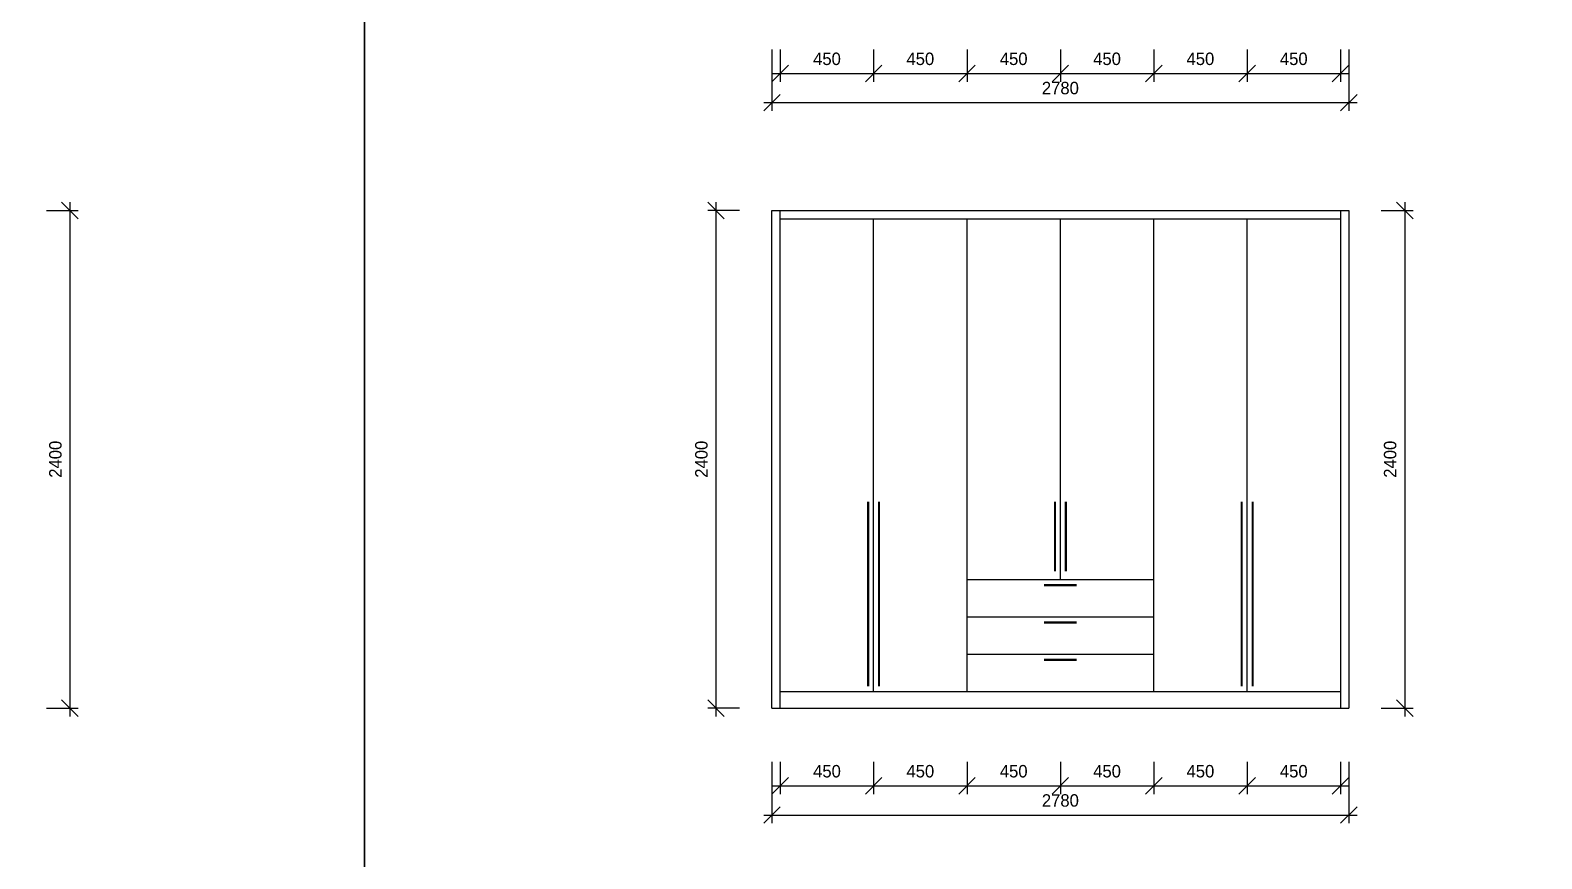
# Model space of a CAD drawing. Header units: millimetres. Extents: x 24776 to 57176, y -19492 to 15017.
# Drawn here: x 42605 to 49891, y -11079 to -7083 of the extents above; entities that cross this region are included whole.
import ezdxf

# ---------------------------------------------------------------- set-up
doc = ezdxf.new("R2010")
doc.units = ezdxf.units.MM
doc.header["$PDMODE"] = 3
doc.styles.add('RomanS', font='')
doc.styles.get('RomanS').set_extended_font_data('YouYuan')
doc.dimstyles.new('SC40', dxfattribs={"dimtxt": 60, "dimasz": 80, "dimexe": 40, "dimexo": 40, "dimgap": 40, "dimtad": 1, "dimdec": 0, "dimzin": 0, "dimdsep": 46, "dimtxsty": 'RomanS', "dimblk": 'OBLIQUE', "dimcen": 0, "dimdle": 40, "dimclrd": 9, "dimclre": 9, "dimclrt": 4, "dimadec": 0, "dimazin": 0, "dimtfac": 1, "dimtdec": 0, "dimtix": 1, "dimtmove": 2, "dimatfit": 1, "dimldrblk": 'DOT', "dimfxl": 1, "dimtolj": 1, "dimtzin": 0, "dimlwd": -1, "dimlwe": -1, "dimarcsym": 0})

# ---------------------------------------------------------------- blocks, each defined once
blk = doc.blocks.new('_Oblique')
at = {"color": 0, "linetype": 'ByBlock', "lineweight": -2}
blk.add_line((-0.5, -0.5), (0.5, 0.5), dxfattribs=at)
blk = doc.blocks.new('*D365')
at = {"color": 9, "transparency": 16777216}
for p, q in [((42796.4, -7912), (42796.4, -10392)), ((42683.2, -7952), (42836.4, -7952)), ((42683.2, -10352), (42836.4, -10352))]:
    blk.add_line(p, q, dxfattribs=at)
at = {"layer": 'Defpoints', "color": 0, "transparency": 16777216}
for p in [(42643.2, -7952), (42643.2, -10352), (42796.4, -10352)]:
    blk.add_point(p, dxfattribs=at)
at = {"color": 9, "transparency": 16777216, "xscale": 80, "yscale": 80, "zscale": 80}
for p, rotation in [((42796.4, -7952), 90), ((42796.4, -10352), 270)]:
    blk.add_blockref('_Oblique', p, dxfattribs=dict(at, rotation=rotation))
at = {"color": 4, "transparency": 16777216, "insert": (42726.4, -9152), "char_height": 60, "attachment_point": 5, "rotation": 90, "style": 'RomanS'}
blk.add_mtext('\\A1;2400', dxfattribs=at)
blk = doc.blocks.new('_Dot')
at = {"color": 0, "linetype": 'ByBlock', "lineweight": -2}
blk.add_line((-0.5, 0), (-1, 0), dxfattribs=at)
at = {"color": 0, "linetype": 'ByBlock', "const_width": 0.5}
blk.add_lwpolyline([(-0.25, 0, 1), (0.25, 0, 1)], format="xyb", close=True, dxfattribs=at)
blk = doc.blocks.new('*D387')
at = {"color": 9, "transparency": 16777216}
for p, q in [((45910.3, -7912), (45910.3, -10392)), ((46023.5, -7952), (45870.3, -7952)), ((46023.5, -10352), (45870.3, -10352))]:
    blk.add_line(p, q, dxfattribs=at)
at = {"layer": 'Defpoints', "color": 0, "transparency": 16777216}
for p in [(46063.5, -7952), (45910.3, -10352), (46063.5, -10352)]:
    blk.add_point(p, dxfattribs=at)
at = {"color": 9, "transparency": 16777216, "xscale": 80, "yscale": 80, "zscale": 80}
for p, rotation in [((45910.3, -7952), 90), ((45910.3, -10352), 270)]:
    blk.add_blockref('_Oblique', p, dxfattribs=dict(at, rotation=rotation))
at = {"color": 4, "transparency": 16777216, "insert": (45840.3, -9152), "char_height": 60, "attachment_point": 5, "rotation": 90, "style": 'RomanS'}
blk.add_mtext('\\A1;2400', dxfattribs=at)
blk = doc.blocks.new('*D388')
at = {"color": 9, "transparency": 16777216}
for p, q in [((49230, -7912), (49230, -10392)), ((49116.8, -7952), (49270, -7952)), ((49116.8, -10352), (49270, -10352))]:
    blk.add_line(p, q, dxfattribs=at)
at = {"layer": 'Defpoints', "color": 0, "transparency": 16777216}
for p in [(49076.8, -7952), (49076.8, -10352), (49230, -10352)]:
    blk.add_point(p, dxfattribs=at)
at = {"color": 9, "transparency": 16777216, "xscale": 80, "yscale": 80, "zscale": 80}
for p, rotation in [((49230, -7952), 90), ((49230, -10352), 270)]:
    blk.add_blockref('_Oblique', p, dxfattribs=dict(at, rotation=rotation))
at = {"color": 4, "transparency": 16777216, "insert": (49160, -9152), "char_height": 60, "attachment_point": 5, "rotation": 90, "style": 'RomanS'}
blk.add_mtext('\\A1;2400', dxfattribs=at)
blk = doc.blocks.new('*D389')
at = {"color": 9, "transparency": 16777216}
for p, q in [((46180.2, -10610.8), (46180.2, -10907.7)), ((48960.2, -10610.8), (48960.2, -10907.7)), ((46140.2, -10867.7), (49000.2, -10867.7))]:
    blk.add_line(p, q, dxfattribs=at)
at = {"layer": 'Defpoints', "color": 0, "transparency": 16777216}
for p in [(46180.2, -10570.8), (48960.2, -10570.8), (48960.2, -10867.7)]:
    blk.add_point(p, dxfattribs=at)
at = {"color": 9, "transparency": 16777216, "xscale": 80, "yscale": 80, "zscale": 80, "rotation": 180}
blk.add_blockref('_Oblique', (46180.2, -10867.7), dxfattribs=at)
at = {"color": 9, "transparency": 16777216, "xscale": 80, "yscale": 80, "zscale": 80}
blk.add_blockref('_Oblique', (48960.2, -10867.7), dxfattribs=at)
at = {"color": 4, "transparency": 16777216, "insert": (47570.2, -10797.7), "char_height": 60, "attachment_point": 5, "style": 'RomanS'}
blk.add_mtext('\\A1;2780', dxfattribs=at)
blk = doc.blocks.new('*D390')
at = {"color": 9, "transparency": 16777216}
for p, q in [((46220.2, -10610.8), (46220.2, -10766.8)), ((46670.2, -10610.8), (46670.2, -10766.8)), ((46180.2, -10726.8), (46710.2, -10726.8))]:
    blk.add_line(p, q, dxfattribs=at)
at = {"layer": 'Defpoints', "color": 0, "transparency": 16777216}
for p in [(46220.2, -10570.8), (46670.2, -10570.8), (46670.2, -10726.8)]:
    blk.add_point(p, dxfattribs=at)
at = {"color": 9, "transparency": 16777216, "xscale": 80, "yscale": 80, "zscale": 80, "rotation": 180}
blk.add_blockref('_Oblique', (46220.2, -10726.8), dxfattribs=at)
at = {"color": 9, "transparency": 16777216, "xscale": 80, "yscale": 80, "zscale": 80}
blk.add_blockref('_Oblique', (46670.2, -10726.8), dxfattribs=at)
at = {"color": 4, "transparency": 16777216, "insert": (46445.2, -10656.8), "char_height": 60, "attachment_point": 5, "style": 'RomanS'}
blk.add_mtext('\\A1;450', dxfattribs=at)
blk = doc.blocks.new('*D391')
at = {"color": 9, "transparency": 16777216}
for p, q in [((46670.2, -10610.8), (46670.2, -10766.8)), ((47120.2, -10610.8), (47120.2, -10766.8)), ((46630.2, -10726.8), (47160.2, -10726.8))]:
    blk.add_line(p, q, dxfattribs=at)
at = {"layer": 'Defpoints', "color": 0, "transparency": 16777216}
for p in [(46670.2, -10570.8), (47120.2, -10570.8), (47120.2, -10726.8)]:
    blk.add_point(p, dxfattribs=at)
at = {"color": 9, "transparency": 16777216, "xscale": 80, "yscale": 80, "zscale": 80, "rotation": 180}
blk.add_blockref('_Oblique', (46670.2, -10726.8), dxfattribs=at)
at = {"color": 9, "transparency": 16777216, "xscale": 80, "yscale": 80, "zscale": 80}
blk.add_blockref('_Oblique', (47120.2, -10726.8), dxfattribs=at)
at = {"color": 4, "transparency": 16777216, "insert": (46895.2, -10656.8), "char_height": 60, "attachment_point": 5, "style": 'RomanS'}
blk.add_mtext('\\A1;450', dxfattribs=at)
blk = doc.blocks.new('*D392')
at = {"color": 9, "transparency": 16777216}
for p, q in [((47120.2, -10610.8), (47120.2, -10766.8)), ((47570.2, -10610.8), (47570.2, -10766.8)), ((47080.2, -10726.8), (47610.2, -10726.8))]:
    blk.add_line(p, q, dxfattribs=at)
at = {"layer": 'Defpoints', "color": 0, "transparency": 16777216}
for p in [(47120.2, -10570.8), (47570.2, -10570.8), (47570.2, -10726.8)]:
    blk.add_point(p, dxfattribs=at)
at = {"color": 9, "transparency": 16777216, "xscale": 80, "yscale": 80, "zscale": 80, "rotation": 180}
blk.add_blockref('_Oblique', (47120.2, -10726.8), dxfattribs=at)
at = {"color": 9, "transparency": 16777216, "xscale": 80, "yscale": 80, "zscale": 80}
blk.add_blockref('_Oblique', (47570.2, -10726.8), dxfattribs=at)
at = {"color": 4, "transparency": 16777216, "insert": (47345.2, -10656.8), "char_height": 60, "attachment_point": 5, "style": 'RomanS'}
blk.add_mtext('\\A1;450', dxfattribs=at)
blk = doc.blocks.new('*D393')
at = {"color": 9, "transparency": 16777216}
for p, q in [((47570.2, -10610.8), (47570.2, -10766.8)), ((48020.2, -10610.8), (48020.2, -10766.8)), ((47530.2, -10726.8), (48060.2, -10726.8))]:
    blk.add_line(p, q, dxfattribs=at)
at = {"layer": 'Defpoints', "color": 0, "transparency": 16777216}
for p in [(47570.2, -10570.8), (48020.2, -10570.8), (48020.2, -10726.8)]:
    blk.add_point(p, dxfattribs=at)
at = {"color": 9, "transparency": 16777216, "xscale": 80, "yscale": 80, "zscale": 80, "rotation": 180}
blk.add_blockref('_Oblique', (47570.2, -10726.8), dxfattribs=at)
at = {"color": 9, "transparency": 16777216, "xscale": 80, "yscale": 80, "zscale": 80}
blk.add_blockref('_Oblique', (48020.2, -10726.8), dxfattribs=at)
at = {"color": 4, "transparency": 16777216, "insert": (47795.2, -10656.8), "char_height": 60, "attachment_point": 5, "style": 'RomanS'}
blk.add_mtext('\\A1;450', dxfattribs=at)
blk = doc.blocks.new('*D394')
at = {"color": 9, "transparency": 16777216}
for p, q in [((48020.2, -10610.8), (48020.2, -10766.8)), ((48470.2, -10610.8), (48470.2, -10766.8)), ((47980.2, -10726.8), (48510.2, -10726.8))]:
    blk.add_line(p, q, dxfattribs=at)
at = {"layer": 'Defpoints', "color": 0, "transparency": 16777216}
for p in [(48020.2, -10570.8), (48470.2, -10570.8), (48470.2, -10726.8)]:
    blk.add_point(p, dxfattribs=at)
at = {"color": 9, "transparency": 16777216, "xscale": 80, "yscale": 80, "zscale": 80, "rotation": 180}
blk.add_blockref('_Oblique', (48020.2, -10726.8), dxfattribs=at)
at = {"color": 9, "transparency": 16777216, "xscale": 80, "yscale": 80, "zscale": 80}
blk.add_blockref('_Oblique', (48470.2, -10726.8), dxfattribs=at)
at = {"color": 4, "transparency": 16777216, "insert": (48245.2, -10656.8), "char_height": 60, "attachment_point": 5, "style": 'RomanS'}
blk.add_mtext('\\A1;450', dxfattribs=at)
blk = doc.blocks.new('*D395')
at = {"color": 9, "transparency": 16777216}
for p, q in [((48470.2, -10610.8), (48470.2, -10766.8)), ((48920.2, -10610.8), (48920.2, -10766.8)), ((48430.2, -10726.8), (48960.2, -10726.8))]:
    blk.add_line(p, q, dxfattribs=at)
at = {"layer": 'Defpoints', "color": 0, "transparency": 16777216}
for p in [(48470.2, -10570.8), (48920.2, -10570.8), (48920.2, -10726.8)]:
    blk.add_point(p, dxfattribs=at)
at = {"color": 9, "transparency": 16777216, "xscale": 80, "yscale": 80, "zscale": 80, "rotation": 180}
blk.add_blockref('_Oblique', (48470.2, -10726.8), dxfattribs=at)
at = {"color": 9, "transparency": 16777216, "xscale": 80, "yscale": 80, "zscale": 80}
blk.add_blockref('_Oblique', (48920.2, -10726.8), dxfattribs=at)
at = {"color": 4, "transparency": 16777216, "insert": (48695.2, -10656.8), "char_height": 60, "attachment_point": 5, "style": 'RomanS'}
blk.add_mtext('\\A1;450', dxfattribs=at)
blk = doc.blocks.new('*D398')
at = {"color": 9, "transparency": 16777216}
for p, q in [((46180.2, -7175.5), (46180.2, -7472.4)), ((48960.2, -7175.5), (48960.2, -7472.4)), ((46140.2, -7432.4), (49000.2, -7432.4))]:
    blk.add_line(p, q, dxfattribs=at)
at = {"layer": 'Defpoints', "color": 0, "transparency": 16777216}
for p in [(46180.2, -7135.5), (48960.2, -7135.5), (48960.2, -7432.4)]:
    blk.add_point(p, dxfattribs=at)
at = {"color": 9, "transparency": 16777216, "xscale": 80, "yscale": 80, "zscale": 80, "rotation": 180}
blk.add_blockref('_Oblique', (46180.2, -7432.4), dxfattribs=at)
at = {"color": 9, "transparency": 16777216, "xscale": 80, "yscale": 80, "zscale": 80}
blk.add_blockref('_Oblique', (48960.2, -7432.4), dxfattribs=at)
at = {"color": 4, "transparency": 16777216, "insert": (47570.2, -7362.4), "char_height": 60, "attachment_point": 5, "style": 'RomanS'}
blk.add_mtext('\\A1;2780', dxfattribs=at)
blk = doc.blocks.new('*D399')
at = {"color": 9, "transparency": 16777216}
for p, q in [((46220.2, -7175.5), (46220.2, -7331.5)), ((46670.2, -7175.5), (46670.2, -7331.5)), ((46180.2, -7291.5), (46710.2, -7291.5))]:
    blk.add_line(p, q, dxfattribs=at)
at = {"layer": 'Defpoints', "color": 0, "transparency": 16777216}
for p in [(46220.2, -7135.5), (46670.2, -7135.5), (46670.2, -7291.5)]:
    blk.add_point(p, dxfattribs=at)
at = {"color": 9, "transparency": 16777216, "xscale": 80, "yscale": 80, "zscale": 80, "rotation": 180}
blk.add_blockref('_Oblique', (46220.2, -7291.5), dxfattribs=at)
at = {"color": 9, "transparency": 16777216, "xscale": 80, "yscale": 80, "zscale": 80}
blk.add_blockref('_Oblique', (46670.2, -7291.5), dxfattribs=at)
at = {"color": 4, "transparency": 16777216, "insert": (46445.2, -7221.5), "char_height": 60, "attachment_point": 5, "style": 'RomanS'}
blk.add_mtext('\\A1;450', dxfattribs=at)
blk = doc.blocks.new('*D400')
at = {"color": 9, "transparency": 16777216}
for p, q in [((46670.2, -7175.5), (46670.2, -7331.5)), ((47120.2, -7175.5), (47120.2, -7331.5)), ((46630.2, -7291.5), (47160.2, -7291.5))]:
    blk.add_line(p, q, dxfattribs=at)
at = {"layer": 'Defpoints', "color": 0, "transparency": 16777216}
for p in [(46670.2, -7135.5), (47120.2, -7135.5), (47120.2, -7291.5)]:
    blk.add_point(p, dxfattribs=at)
at = {"color": 9, "transparency": 16777216, "xscale": 80, "yscale": 80, "zscale": 80, "rotation": 180}
blk.add_blockref('_Oblique', (46670.2, -7291.5), dxfattribs=at)
at = {"color": 9, "transparency": 16777216, "xscale": 80, "yscale": 80, "zscale": 80}
blk.add_blockref('_Oblique', (47120.2, -7291.5), dxfattribs=at)
at = {"color": 4, "transparency": 16777216, "insert": (46895.2, -7221.5), "char_height": 60, "attachment_point": 5, "style": 'RomanS'}
blk.add_mtext('\\A1;450', dxfattribs=at)
blk = doc.blocks.new('*D401')
at = {"color": 9, "transparency": 16777216}
for p, q in [((47120.2, -7175.5), (47120.2, -7331.5)), ((47570.2, -7175.5), (47570.2, -7331.5)), ((47080.2, -7291.5), (47610.2, -7291.5))]:
    blk.add_line(p, q, dxfattribs=at)
at = {"layer": 'Defpoints', "color": 0, "transparency": 16777216}
for p in [(47120.2, -7135.5), (47570.2, -7135.5), (47570.2, -7291.5)]:
    blk.add_point(p, dxfattribs=at)
at = {"color": 9, "transparency": 16777216, "xscale": 80, "yscale": 80, "zscale": 80, "rotation": 180}
blk.add_blockref('_Oblique', (47120.2, -7291.5), dxfattribs=at)
at = {"color": 9, "transparency": 16777216, "xscale": 80, "yscale": 80, "zscale": 80}
blk.add_blockref('_Oblique', (47570.2, -7291.5), dxfattribs=at)
at = {"color": 4, "transparency": 16777216, "insert": (47345.2, -7221.5), "char_height": 60, "attachment_point": 5, "style": 'RomanS'}
blk.add_mtext('\\A1;450', dxfattribs=at)
blk = doc.blocks.new('*D402')
at = {"color": 9, "transparency": 16777216}
for p, q in [((47570.2, -7175.5), (47570.2, -7331.5)), ((48020.2, -7175.5), (48020.2, -7331.5)), ((47530.2, -7291.5), (48060.2, -7291.5))]:
    blk.add_line(p, q, dxfattribs=at)
at = {"layer": 'Defpoints', "color": 0, "transparency": 16777216}
for p in [(47570.2, -7135.5), (48020.2, -7135.5), (48020.2, -7291.5)]:
    blk.add_point(p, dxfattribs=at)
at = {"color": 9, "transparency": 16777216, "xscale": 80, "yscale": 80, "zscale": 80, "rotation": 180}
blk.add_blockref('_Oblique', (47570.2, -7291.5), dxfattribs=at)
at = {"color": 9, "transparency": 16777216, "xscale": 80, "yscale": 80, "zscale": 80}
blk.add_blockref('_Oblique', (48020.2, -7291.5), dxfattribs=at)
at = {"color": 4, "transparency": 16777216, "insert": (47795.2, -7221.5), "char_height": 60, "attachment_point": 5, "style": 'RomanS'}
blk.add_mtext('\\A1;450', dxfattribs=at)
blk = doc.blocks.new('*D403')
at = {"color": 9, "transparency": 16777216}
for p, q in [((48020.2, -7175.5), (48020.2, -7331.5)), ((48470.2, -7175.5), (48470.2, -7331.5)), ((47980.2, -7291.5), (48510.2, -7291.5))]:
    blk.add_line(p, q, dxfattribs=at)
at = {"layer": 'Defpoints', "color": 0, "transparency": 16777216}
for p in [(48020.2, -7135.5), (48470.2, -7135.5), (48470.2, -7291.5)]:
    blk.add_point(p, dxfattribs=at)
at = {"color": 9, "transparency": 16777216, "xscale": 80, "yscale": 80, "zscale": 80, "rotation": 180}
blk.add_blockref('_Oblique', (48020.2, -7291.5), dxfattribs=at)
at = {"color": 9, "transparency": 16777216, "xscale": 80, "yscale": 80, "zscale": 80}
blk.add_blockref('_Oblique', (48470.2, -7291.5), dxfattribs=at)
at = {"color": 4, "transparency": 16777216, "insert": (48245.2, -7221.5), "char_height": 60, "attachment_point": 5, "style": 'RomanS'}
blk.add_mtext('\\A1;450', dxfattribs=at)
blk = doc.blocks.new('*D404')
at = {"color": 9, "transparency": 16777216}
for p, q in [((48470.2, -7175.5), (48470.2, -7331.5)), ((48920.2, -7175.5), (48920.2, -7331.5)), ((48430.2, -7291.5), (48960.2, -7291.5))]:
    blk.add_line(p, q, dxfattribs=at)
at = {"layer": 'Defpoints', "color": 0, "transparency": 16777216}
for p in [(48470.2, -7135.5), (48920.2, -7135.5), (48920.2, -7291.5)]:
    blk.add_point(p, dxfattribs=at)
at = {"color": 9, "transparency": 16777216, "xscale": 80, "yscale": 80, "zscale": 80, "rotation": 180}
blk.add_blockref('_Oblique', (48470.2, -7291.5), dxfattribs=at)
at = {"color": 9, "transparency": 16777216, "xscale": 80, "yscale": 80, "zscale": 80}
blk.add_blockref('_Oblique', (48920.2, -7291.5), dxfattribs=at)
at = {"color": 4, "transparency": 16777216, "insert": (48695.2, -7221.5), "char_height": 60, "attachment_point": 5, "style": 'RomanS'}
blk.add_mtext('\\A1;450', dxfattribs=at)

msp = doc.modelspace()

# ---------------------------------------------------------------- linework, layer by layer
at = {"color": 255}
for p, q in [((46180.2, -7952), (48960.2, -7952)), ((46180.2, -10352), (46180.2, -7952)), ((46220.2, -10352), (46220.2, -7952)), ((46220.2, -7992), (48920.2, -7992)), ((46670.2, -10272), (46670.2, -7992)), ((47120.2, -10272), (47120.2, -7992)), ((47570.2, -9732), (47570.2, -7992)), ((48020.2, -10272), (48020.2, -7992)), ((48470.2, -10272), (48470.2, -7992)), ((48920.2, -7952), (48920.2, -10352)), ((48960.2, -7952), (48960.2, -10352)), ((47120.2, -9732), (48020.2, -9732)), ((47120.2, -9912), (48020.2, -9912)), ((47120.2, -10092), (48020.2, -10092)), ((46220.2, -10272), (48920.2, -10272)), ((46180.2, -10352), (48960.2, -10352))]:
    msp.add_line(p, q, dxfattribs=at)
at = {"color": 250}
for points in [[(37736.3, -3438.1), (44216.3, -3438.1), (44216.3, -11465.3), (37736.3, -11465.3)], [(44216.3, -3438.1), (50696.3, -3438.1), (50696.3, -11465.3), (44216.3, -11465.3)]]:
    msp.add_lwpolyline(points, close=True, dxfattribs=at)
at = {"color": 255, "const_width": 10}
for points in [[(46643.8, -9356.5), (46643.8, -10246.9)], [(46696.5, -9356.5), (46696.5, -10246.9)], [(47543.8, -9356.5), (47543.8, -9692.4)], [(47596.5, -9356.5), (47596.5, -9692.4)], [(48443.8, -9356.5), (48443.8, -10246.9)], [(48496.5, -9356.5), (48496.5, -10246.9)], [(47491.9, -9759.2), (47648.5, -9759.2)], [(47491.9, -9939.2), (47648.5, -9939.2)], [(47491.9, -10119.2), (47648.5, -10119.2)]]:
    msp.add_lwpolyline(points, dxfattribs=at)

# ---------------------------------------------------------------- dimensions: what is measured, and where the dimension line sits
at = {"color": 255}
for base, p1, p2, picture, middle in [((48960.2, -7432.4), (46180.2, -7135.5), (48960.2, -7135.5), '*D398', (47570.2, -7362.4)), ((46670.2, -7291.5), (46220.2, -7135.5), (46670.2, -7135.5), '*D399', (46445.2, -7221.5)), ((47120.2, -7291.5), (46670.2, -7135.5), (47120.2, -7135.5), '*D400', (46895.2, -7221.5)), ((47570.2, -7291.5), (47120.2, -7135.5), (47570.2, -7135.5), '*D401', (47345.2, -7221.5)), ((48020.2, -7291.5), (47570.2, -7135.5), (48020.2, -7135.5), '*D402', (47795.2, -7221.5)), ((48470.2, -7291.5), (48020.2, -7135.5), (48470.2, -7135.5), '*D403', (48245.2, -7221.5)), ((48920.2, -7291.5), (48470.2, -7135.5), (48920.2, -7135.5), '*D404', (48695.2, -7221.5)), ((48960.2, -10867.7), (46180.2, -10570.8), (48960.2, -10570.8), '*D389', (47570.2, -10797.7)), ((46670.2, -10726.8), (46220.2, -10570.8), (46670.2, -10570.8), '*D390', (46445.2, -10656.8)), ((47120.2, -10726.8), (46670.2, -10570.8), (47120.2, -10570.8), '*D391', (46895.2, -10656.8)), ((47570.2, -10726.8), (47120.2, -10570.8), (47570.2, -10570.8), '*D392', (47345.2, -10656.8)), ((48020.2, -10726.8), (47570.2, -10570.8), (48020.2, -10570.8), '*D393', (47795.2, -10656.8)), ((48470.2, -10726.8), (48020.2, -10570.8), (48470.2, -10570.8), '*D394', (48245.2, -10656.8)), ((48920.2, -10726.8), (48470.2, -10570.8), (48920.2, -10570.8), '*D395', (48695.2, -10656.8))]:
    dim = msp.add_linear_dim(base=base, p1=p1, p2=p2, dimstyle='SC40', dxfattribs=at)
    dim.commit()
    dim.dimension.update_dxf_attribs({"geometry": picture, "text_midpoint": middle})
for base, p1, p2, picture, middle in [((42796.4, -10352), (42643.2, -7952), (42643.2, -10352), '*D365', (42726.4, -9152)), ((45910.3, -10352), (46063.5, -7952), (46063.5, -10352), '*D387', (45840.3, -9152)), ((49230, -10352), (49076.8, -7952), (49076.8, -10352), '*D388', (49160, -9152))]:
    dim = msp.add_linear_dim(base=base, p1=p1, p2=p2, angle=90, dimstyle='SC40', dxfattribs=at)
    dim.commit()
    dim.dimension.update_dxf_attribs({"geometry": picture, "text_midpoint": middle})

doc.saveas('drawing.dxf')
